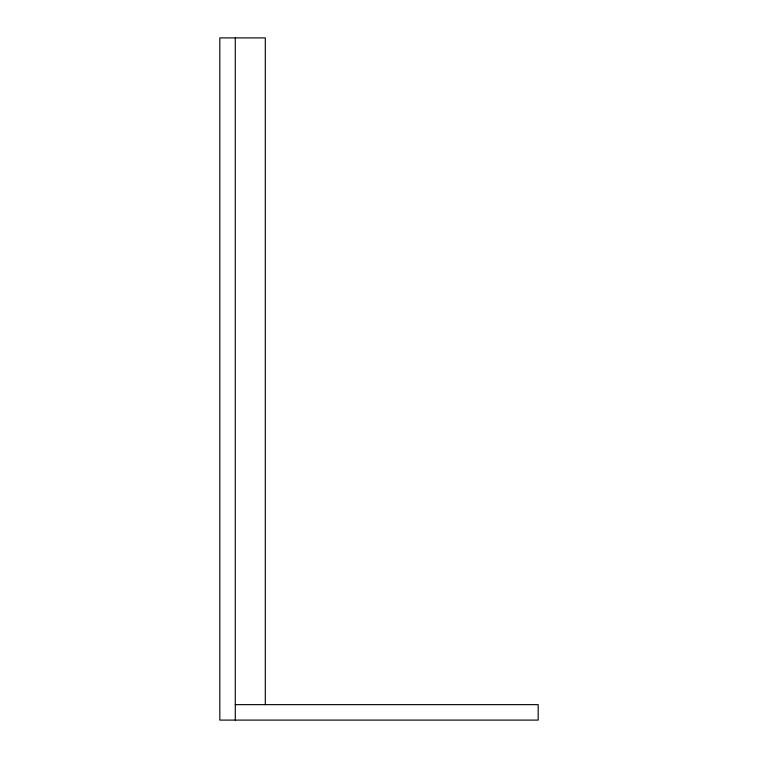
<?xml version="1.0" encoding="UTF-8"?>
<svg xmlns="http://www.w3.org/2000/svg" width="758" height="758" viewBox="0 0 758 758"><rect width="100%" height="100%" fill="white"/><g stroke="black" fill="none" stroke-linecap="round" stroke-linejoin="round"><path stroke-width="1.14" d="M235.283 704.637L538.18 704.637L538.18 720.1L219.82 720.1L219.82 37.9L265.3 37.9L265.3 704.637M235.283 37.9L235.283 720.1"/></g></svg>
